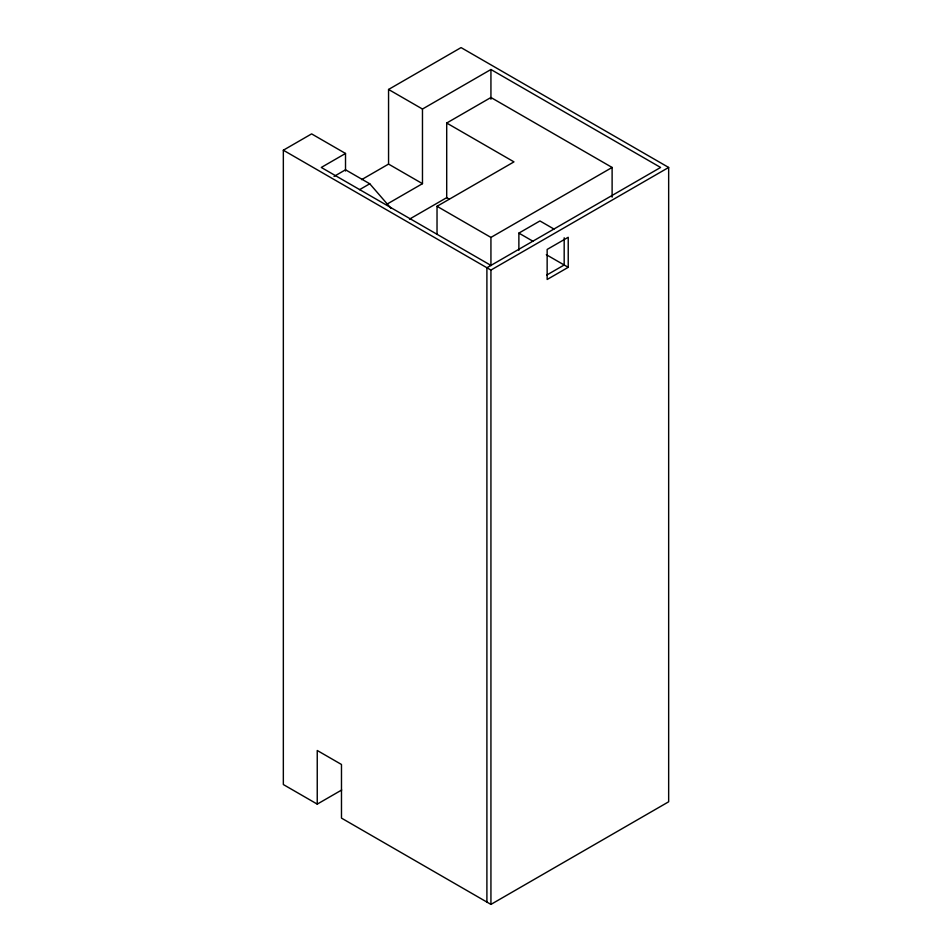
<?xml version="1.0" encoding="UTF-8"?>
<svg xmlns="http://www.w3.org/2000/svg" width="952" height="952" viewBox="0 0 952 952"><rect width="100%" height="100%" fill="white"/><g stroke="black" fill="none" stroke-linecap="round" stroke-linejoin="round"><path stroke-width="1.43" d="M341.697 790.005L317.242 804.119L283.339 784.543L283.339 150.214L311.613 133.887L345.517 153.462L345.517 171.027M486.9 902.068L486.9 267.738L660.593 167.457L490.935 69.508L422.474 109.04L422.474 183.665L388.559 164.089L388.559 89.464L461.065 47.6L668.661 167.457L668.661 801.786L490.935 904.4L341.482 818.113L341.482 764.48L317.242 750.485L317.242 804.119M345.517 153.462L321.288 167.457L490.935 265.406M334.045 176.417L345.517 169.789L369.757 183.784L391.082 208.405M409.515 219.127L446.702 197.659L446.702 123.034L490.935 97.497L612.112 167.457L612.112 197.159M361.629 179.642L388.559 164.089M359.558 189.674L369.757 183.784M386.56 204.394L422.474 183.665M437.027 234.097L437.027 206.298L513.973 161.876L446.702 123.034M437.027 206.298L490.935 237.417L612.112 167.457M518.876 250.281L518.876 233.109L539.939 220.947L553.981 229.051M283.339 150.214L490.935 270.07L668.661 167.457M546.829 275.009L564.179 264.989L564.179 237.798M568.225 267.322L547.15 279.483L547.15 249.436L568.225 237.274L568.225 267.322L546.317 254.684M388.559 89.464L422.474 109.04M518.876 233.109L532.906 241.213M446.702 197.659L449.249 199.123M490.935 69.508L490.935 99.222M490.935 237.417L490.935 265.644M490.935 270.07L490.935 904.4"/></g></svg>
